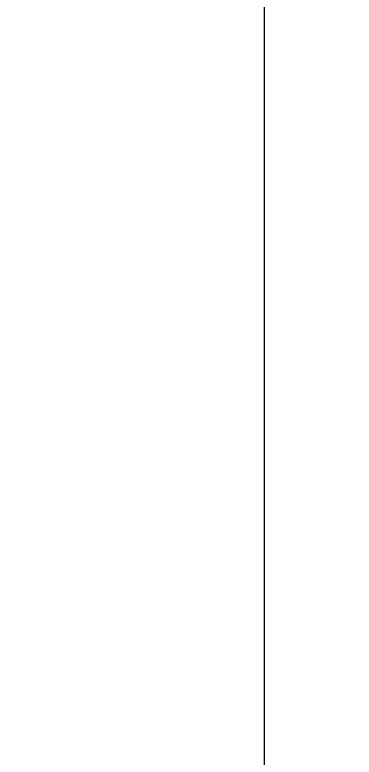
# Model space of a CAD drawing. Header units: metres. Extents: x 256329 to 886268, y -249371 to 355.
# Drawn here: x 282571.8 to 282606.9, y -768.3 to -691.6 of the extents above; entities that cross this region are included whole.
import ezdxf

# ---------------------------------------------------------------- set-up
doc = ezdxf.new("R2010")
doc.units = ezdxf.units.M
doc.header["$MEASUREMENT"] = 0
doc.layers.get('0').update_dxf_attribs({"lineweight": 18})

msp = doc.modelspace()

# ---------------------------------------------------------------- linework, layer by layer
at = {"elevation": 101311.467758}
msp.add_lwpolyline([(282468.802393, -619.703377), (282597.607543, -619.703377), (282597.607543, -903.647621), (282468.802393, -903.647621)], close=True, dxfattribs=at)

doc.saveas('drawing.dxf')
